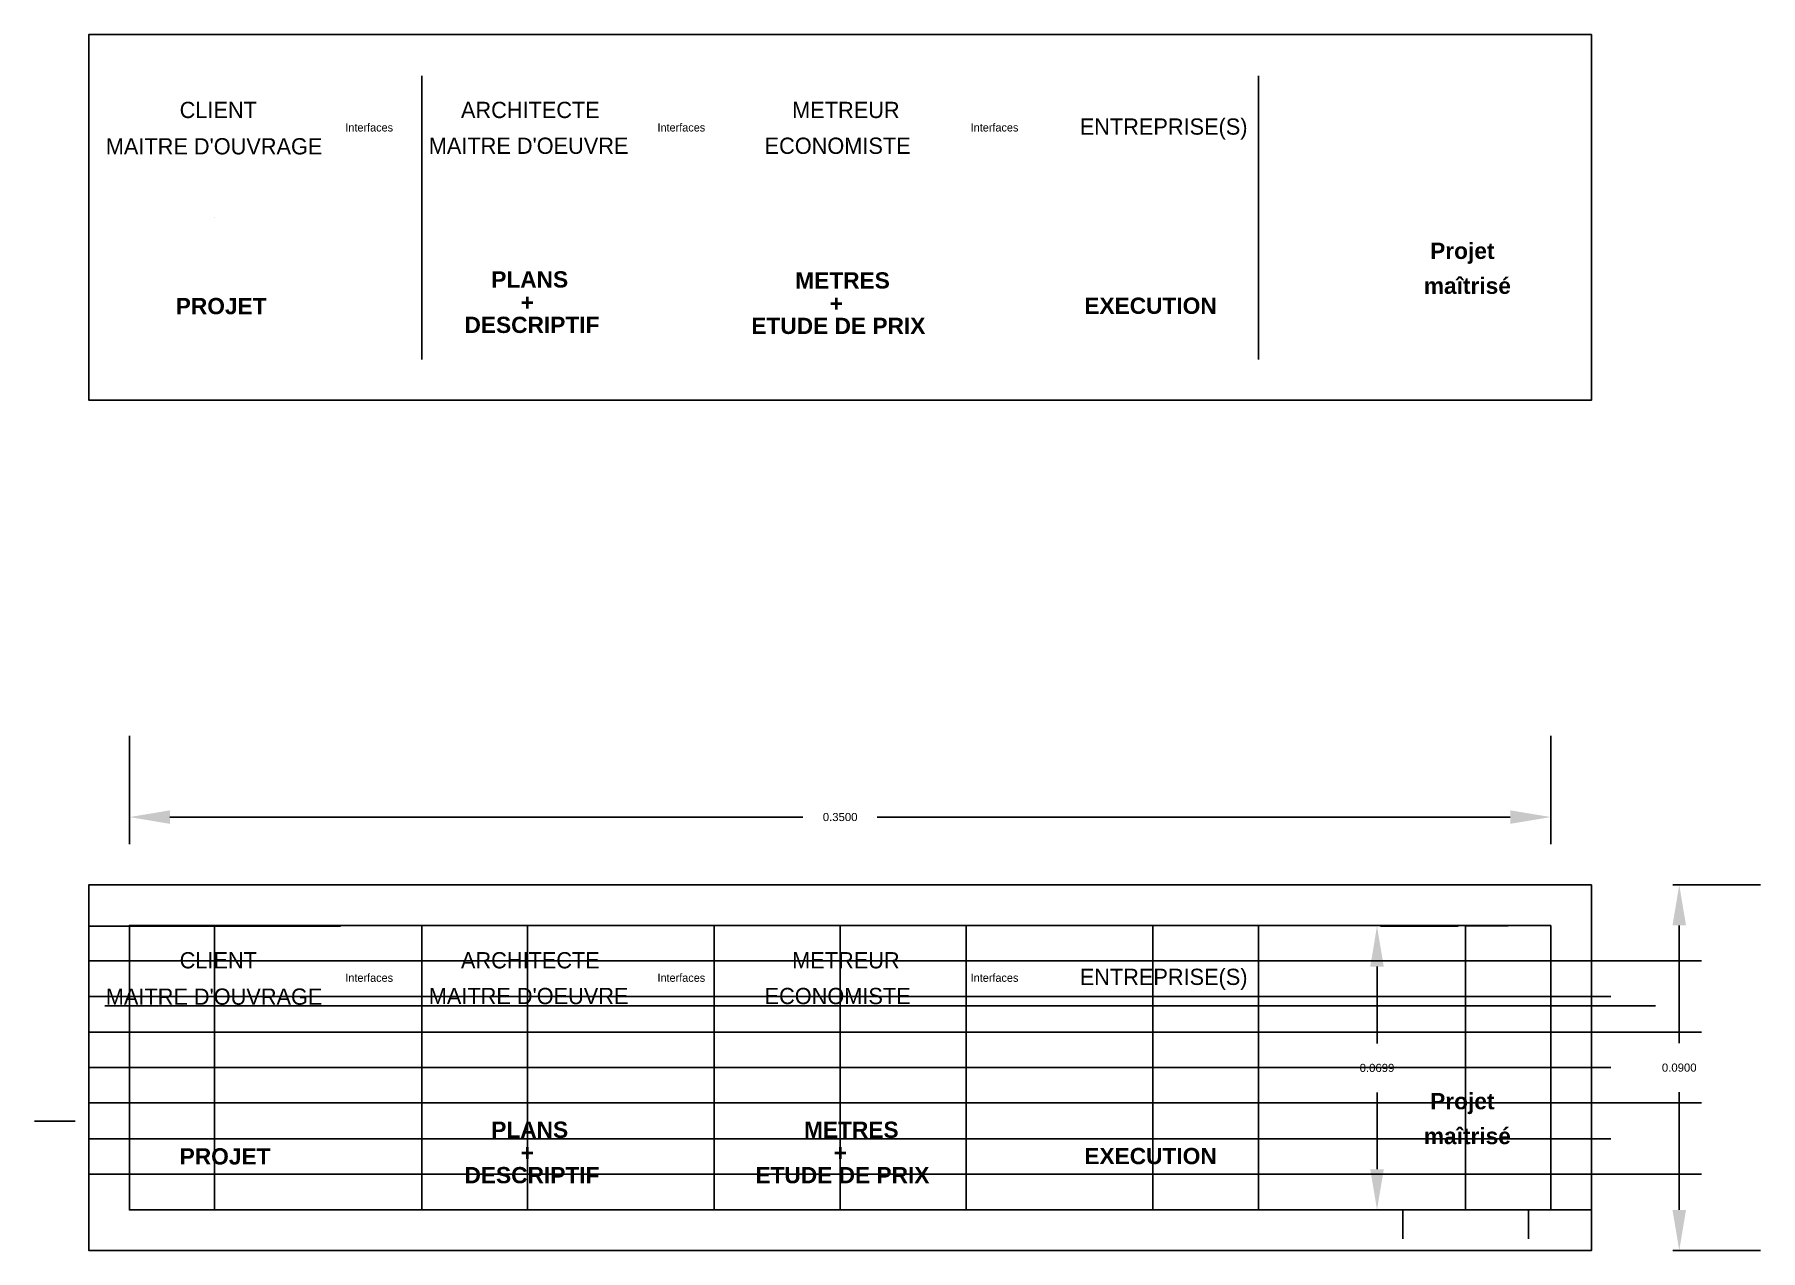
# Model space of a CAD drawing. Header units: millimetres. Extents: x 2937.642 to 2938.067, y 1294.232 to 1294.531.
import ezdxf

# ---------------------------------------------------------------- set-up
doc = ezdxf.new("R2010")
doc.units = ezdxf.units.MM
doc.layers.add('Cadre div', color=7, linetype='Continuous')
doc.layers.add('Métré -', color=10, linetype='Continuous')
for name, color, linetype, true_color in [('Flèches Suivi', 7, 'Continuous', 0x3a91cb), ('Projet abouti', 7, 'Continuous', 0x3a91cb), ('Textes Intervenants', 7, 'Continuous', 0x204558), ('Textes Phases Projets', 7, 'Continuous', 0x2a6f9d)]:
    doc.layers.add(name, color=color, linetype=linetype, true_color=true_color)
doc.styles.add('Annotatif', font='arial.ttf')
doc.styles.get("Standard").update_dxf_attribs({"font": 'arial.ttf'})
doc.dimstyles.get("Standard").update_dxf_attribs({"dimscale": 0, "dimtxt": 0.002, "dimasz": 0.01, "dimexe": 0.02, "dimexo": 0.02, "dimgap": 0.005, "dimtad": 0, "dimtih": 1, "dimtoh": 1, "dimdec": 4, "dimzin": 0, "dimdsep": 46, "dimtxsty": 'Standard', "dimcen": 0.09, "dimadec": 0, "dimazin": 0, "dimtfac": 1, "dimtdec": 4, "dimtofl": 0, "dimtmove": 2, "dimatfit": 3, "dimfxl": 1, "dimtolj": 1, "dimtzin": 0, "dimarcsym": 0})

# ---------------------------------------------------------------- blocks, each defined once
blk = doc.blocks.new('*D1')
at = {"layer": 'Cadre div', "color": 0, "lineweight": -2, "transparency": 16777216}
for p, q in [((2937.97359, 1294.31137), (2937.99277, 1294.31137)), ((2937.97277, 1294.30137), (2937.97277, 1294.28246)), ((2937.97277, 1294.25151), (2937.97277, 1294.27042)), ((2937.97359, 1294.24151), (2937.99277, 1294.24151))]:
    blk.add_line(p, q, dxfattribs=at)
at = {"layer": 'Cadre div', "color": 0, "transparency": 16777216}
for points in [[(2937.97111, 1294.30137), (2937.97444, 1294.30137), (2937.97277, 1294.31137)], [(2937.97111, 1294.25151), (2937.97444, 1294.25151), (2937.97277, 1294.24151)]]:
    blk.add_solid(points, dxfattribs=at)
at = {"layer": 'Defpoints', "color": 0, "transparency": 16777216}
for p in [(2937.95359, 1294.31137), (2937.97277, 1294.31137), (2937.95359, 1294.24151)]:
    blk.add_point(p, dxfattribs=at)
at = {"layer": 'Cadre div', "color": 0, "transparency": 16777216, "insert": (2937.97277, 1294.27644), "char_height": 0.002, "attachment_point": 5}
blk.add_mtext('\\A1;0.0699', dxfattribs=at)
blk = doc.blocks.new('*D2')
at = {"layer": 'Cadre div', "color": 0, "lineweight": -2, "transparency": 16777216}
for p, q in [((2937.66559, 1294.33151), (2937.66559, 1294.35819)), ((2938.01559, 1294.33151), (2938.01559, 1294.35819)), ((2937.67559, 1294.33819), (2937.83144, 1294.33819)), ((2938.00559, 1294.33819), (2937.84974, 1294.33819))]:
    blk.add_line(p, q, dxfattribs=at)
at = {"layer": 'Cadre div', "color": 0, "transparency": 16777216}
for points in [[(2937.67559, 1294.33985), (2937.67559, 1294.33652), (2937.66559, 1294.33819)], [(2938.00559, 1294.33985), (2938.00559, 1294.33652), (2938.01559, 1294.33819)]]:
    blk.add_solid(points, dxfattribs=at)
at = {"layer": 'Defpoints', "color": 0, "transparency": 16777216}
for p in [(2938.01559, 1294.33819), (2937.66559, 1294.31151), (2938.01559, 1294.31151)]:
    blk.add_point(p, dxfattribs=at)
at = {"layer": 'Cadre div', "color": 0, "transparency": 16777216, "insert": (2937.84059, 1294.33819), "char_height": 0.002, "attachment_point": 5}
blk.add_mtext('\\A1;0.3500', dxfattribs=at)
blk = doc.blocks.new('*D3')
at = {"layer": 'Cadre div', "color": 0, "lineweight": -2, "transparency": 16777216}
for p, q in [((2938.04559, 1294.32151), (2938.06718, 1294.32151)), ((2938.04718, 1294.31151), (2938.04718, 1294.28253)), ((2938.04718, 1294.24151), (2938.04718, 1294.27049)), ((2938.04559, 1294.23151), (2938.06718, 1294.23151))]:
    blk.add_line(p, q, dxfattribs=at)
at = {"layer": 'Cadre div', "color": 0, "transparency": 16777216}
for points in [[(2938.04552, 1294.31151), (2938.04885, 1294.31151), (2938.04718, 1294.32151)], [(2938.04552, 1294.24151), (2938.04885, 1294.24151), (2938.04718, 1294.23151)]]:
    blk.add_solid(points, dxfattribs=at)
at = {"layer": 'Defpoints', "color": 0, "transparency": 16777216}
for p in [(2938.02559, 1294.32151), (2938.04718, 1294.32151), (2938.02559, 1294.23151)]:
    blk.add_point(p, dxfattribs=at)
at = {"layer": 'Cadre div', "color": 0, "transparency": 16777216, "insert": (2938.04718, 1294.27651), "char_height": 0.002, "attachment_point": 5}
blk.add_mtext('\\A1;0.0900', dxfattribs=at)

msp = doc.modelspace()

# ---------------------------------------------------------------- linework, layer by layer
at = {"layer": 'Cadre div', "color": 7, "true_color": 0xffffff}
msp.add_lwpolyline([(2938.02559, 1294.53082), (2937.65559, 1294.53082), (2937.65559, 1294.44082), (2938.02559, 1294.44082)], close=True, dxfattribs=at)
at = {"layer": 'Cadre div', "color": 3}
for points in [[(2937.73759, 1294.45082), (2937.73759, 1294.52067)], [(2937.94359, 1294.45082), (2937.94359, 1294.52067)], [(2937.73759, 1294.24151), (2937.73759, 1294.31137)], [(2937.80959, 1294.24151), (2937.80959, 1294.31137)], [(2937.94359, 1294.24151), (2937.94359, 1294.31137)]]:
    msp.add_lwpolyline(points, dxfattribs=at)
at = {"layer": 'Cadre div', "color": 1}
for points in [[(2938.02559, 1294.32151), (2937.65559, 1294.32151), (2937.65559, 1294.23151), (2938.02559, 1294.23151)], [(2938.01559, 1294.31151), (2937.66559, 1294.31151), (2937.66559, 1294.24151), (2938.01559, 1294.24151)]]:
    msp.add_lwpolyline(points, close=True, dxfattribs=at)
at = {"layer": 'Cadre div', "color": 5}
for points in [[(2937.80959, 1294.24151), (2937.87159, 1294.24151), (2937.87159, 1294.31137)], [(2937.88159, 1294.24151), (2937.94359, 1294.24151), (2937.94359, 1294.31137)]]:
    msp.add_lwpolyline(points, dxfattribs=at)
at = {"layer": 'Flèches Suivi', "elevation": 0.01}
for points in [[(2937.68659, 1294.48575), (2937.68659, 1294.48575)], [(2937.65958, 1294.29174), (2938.04133, 1294.29174)], [(2937.68659, 1294.27644), (2937.68659, 1294.27644)], [(2937.64224, 1294.26337), (2937.64474, 1294.26337)], [(2937.64976, 1294.26337), (2937.64474, 1294.26337)], [(2937.64976, 1294.26337), (2937.65226, 1294.26337)]]:
    msp.add_lwpolyline(points, dxfattribs=at)
at = {"layer": 'Métré -', "color": 3}
for points in [[(2937.65559, 1294.48575), (2937.65559, 1294.50332)], [(2937.65559, 1294.27644), (2937.65559, 1294.29401)]]:
    msp.add_lwpolyline(points, dxfattribs=at)
at = {"layer": 'Métré -'}
msp.add_lwpolyline([(2937.65559, 1294.31137), (2937.71759, 1294.31137)], dxfattribs=at)
for points, elevation in [([(2937.68659, 1294.31137), (2937.68659, 1294.24151)], 0.01), ([(2937.76359, 1294.31137), (2937.76359, 1294.24151)], 0.01), ([(2937.84059, 1294.31137), (2937.84059, 1294.24151)], 0.01), ([(2937.91759, 1294.31137), (2937.91759, 1294.24151)], 0.01), ([(2937.99459, 1294.31137), (2937.99459, 1294.24151)], 0.01), ([(2937.65559, 1294.27651), (2937.65559, 1294.29401), (2938.03035, 1294.29401)], 0.03), ([(2937.65559, 1294.25901), (2937.65559, 1294.27651), (2938.03035, 1294.27651)], 0.02), ([(2937.65559, 1294.24151), (2937.65559, 1294.25901), (2938.03035, 1294.25901)], 0.01)]:
    msp.add_lwpolyline(points, dxfattribs=dict(at, elevation=elevation))
at = {"layer": 'Métré -', "color": 3}
for points, elevation in [([(2937.65559, 1294.30283), (2938.05267, 1294.30283)], 0.03), ([(2937.65559, 1294.28526), (2938.05267, 1294.28526)], 0.03), ([(2937.65559, 1294.26783), (2938.05267, 1294.26783)], 0.04), ([(2937.65559, 1294.25033), (2938.05267, 1294.25033)], 0.03)]:
    msp.add_lwpolyline(points, dxfattribs=dict(at, elevation=elevation))
at = {"layer": 'Projet abouti'}
msp.add_lwpolyline([(2938.01559, 1294.31151), (2937.99459, 1294.31137)], dxfattribs=at)
at = {"layer": 'Projet abouti', "color": 5}
for points in [[(2937.97909, 1294.24151), (2937.97909, 1294.23441)], [(2938.02559, 1294.24151), (2937.99459, 1294.24151)], [(2938.01009, 1294.24151), (2938.01009, 1294.23441)]]:
    msp.add_lwpolyline(points, dxfattribs=at)

# ---------------------------------------------------------------- texts
at = {"layer": 'Flèches Suivi', "char_height": 0.002, "width": 0.008722, "attachment_point": 1, "style": 'Annotatif'}
for insert in [(2937.71877, 1294.51561, 0.0075), (2937.79562, 1294.51561, 0.0075), (2937.87273, 1294.51561, 0.0075), (2937.71877, 1294.30631, 0.0075), (2937.79562, 1294.30631, 0.0075), (2937.87273, 1294.30631, 0.0075)]:
    msp.add_mtext('{\\fCentury Gothic|b0|i0|c0|p34;\\P\\PInterfaces }', dxfattribs=dict(at, insert=insert))
at = {"layer": 'Textes Intervenants', "char_height": 0.004, "attachment_point": 1, "style": 'Annotatif'}
for s, insert in [('{\\fCentury Gothic|b0|i0|c0|p34;\\P\\PCLIENT}', (2937.67797, 1294.52759, 0.015)), ("{\\fCentury Gothic|b0|i0|c0|p34;\\P\\PMAITRE D'OUVRAGE}", (2937.65979, 1294.51864, 0.015)), ("{\\fCentury Gothic|b0|i0|c0|p34;\\P\\PMAITRE D'OEUVRE}", (2937.73931, 1294.51878, 0.015)), ('{\\fCentury Gothic|b0|i0|c0|p34;\\P\\PECONOMISTE}', (2937.82199, 1294.51878, 0.015)), ('{\\fCentury Gothic|b0|i0|c0|p34;\\P\\fCentury Gothic|b1|i0|c0|p34;\\P\\fArial|b1|i0|c0|p34; Projet  }', (2937.9843, 1294.49291, 0.025)), ('{\\fCentury Gothic|b0|i0|c0|p34;\\P\\PCLIENT}', (2937.67797, 1294.31828, 0.015)), ("{\\fCentury Gothic|b0|i0|c0|p34;\\P\\PMAITRE D'OUVRAGE}", (2937.65979, 1294.30933, 0.015)), ("{\\fCentury Gothic|b0|i0|c0|p34;\\P\\PMAITRE D'OEUVRE}", (2937.73931, 1294.30948, 0.015)), ('{\\fCentury Gothic|b0|i0|c0|p34;\\P\\PECONOMISTE}', (2937.82199, 1294.30948, 0.015)), ('{\\fCentury Gothic|b0|i0|c0|p34;\\P\\fCentury Gothic|b1|i0|c0|p34;\\P\\fArial|b1|i0|c0|p34; Projet  }', (2937.9843, 1294.2836, 0.025))]:
    msp.add_mtext(s, dxfattribs=dict(at, insert=insert))
for s, insert, width in [('{\\fCentury Gothic|b0|i0|c0|p34;\\P\\PARCHITECTE}', (2937.74723, 1294.52759, 0.015), 0.0174439), ('{\\fCentury Gothic|b0|i0|c0|p34;\\P\\PMETREUR }', (2937.82878, 1294.52759, 0.015), 0.0174439), ('{\\fCentury Gothic|b0|i0|c0|p34;\\P\\PENTREPRISE(S) }', (2937.89958, 1294.5235, 0.015), 0.0174439), ('{\\fCentury Gothic|b0|i0|c0|p34;\\P\\fCentury Gothic|b1|i0|c0|p34;\\P\\fArial|b1|i0|c0|p34;maîtrisé  }', (2937.9843, 1294.48432, 0.025), 0.0170243), ('{\\fCentury Gothic|b0|i0|c0|p34;\\P\\PARCHITECTE}', (2937.74723, 1294.31828, 0.015), 0.0174439), ('{\\fCentury Gothic|b0|i0|c0|p34;\\P\\PMETREUR }', (2937.82878, 1294.31828, 0.015), 0.0174439), ('{\\fCentury Gothic|b0|i0|c0|p34;\\P\\PENTREPRISE(S) }', (2937.89958, 1294.3142, 0.015), 0.0174439), ('{\\fCentury Gothic|b0|i0|c0|p34;\\P\\fCentury Gothic|b1|i0|c0|p34;\\P\\fArial|b1|i0|c0|p34;maîtrisé  }', (2937.9843, 1294.27502, 0.025), 0.0170243)]:
    msp.add_mtext(s, dxfattribs=dict(at, insert=insert, width=width))
at = {"layer": 'Textes Phases Projets', "char_height": 0.004, "attachment_point": 1, "style": 'Annotatif'}
for s, insert in [('{\\fCentury Gothic|b0|i0|c0|p34;\\P\\fCentury Gothic|b1|i0|c0|p34;\\P\\fArial|b1|i0|c0|p34;PLANS }', (2937.75469, 1294.48588, 0.015)), ('{\\fCentury Gothic|b0|i0|c0|p34;\\P\\fCentury Gothic|b1|i0|c0|p34;\\P\\fArial|b1|i0|c0|p34;METRES }', (2937.82954, 1294.48563, 0.015)), ('{\\fCentury Gothic|b0|i0|c0|p34;\\P\\fCentury Gothic|b1|i0|c0|p34;\\P\\fArial|b1|i0|c0|p34;PROJET}', (2937.67701, 1294.47931, 0.015)), ('{\\fCentury Gothic|b0|i0|c0|p34;\\P\\fCentury Gothic|b1|i0|c0|p34;\\P\\fArial|b1|i0|c0|p34;     + }', (2937.7542, 1294.4802, 0.015)), ('{\\fCentury Gothic|b0|i0|c0|p34;\\P\\fCentury Gothic|b1|i0|c0|p34;\\P\\fArial|b1|i0|c0|p34;     + }', (2937.83026, 1294.47995, 0.015)), ('{\\fCentury Gothic|b0|i0|c0|p34;\\P\\fCentury Gothic|b1|i0|c0|p34;\\P\\fArial|b1|i0|c0|p34;EXECUTION }', (2937.90071, 1294.4794, 0.015)), ('{\\fCentury Gothic|b0|i0|c0|p34;\\P\\fCentury Gothic|b1|i0|c0|p34;\\P\\fArial|b1|i0|c0|p34;DESCRIPTIF }', (2937.7481, 1294.47469, 0.015)), ('{\\fCentury Gothic|b0|i0|c0|p34;\\P\\fCentury Gothic|b1|i0|c0|p34;\\P\\fArial|b1|i0|c0|p34;ETUDE DE PRIX  }', (2937.81873, 1294.47444, 0.015)), ('{\\fCentury Gothic|b0|i0|c0|p34;\\P\\fCentury Gothic|b1|i0|c0|p34;\\P\\fArial|b1|i0|c0|p34;PLANS }', (2937.75469, 1294.27657, 0.015)), ('{\\fCentury Gothic|b0|i0|c0|p34;\\P\\fCentury Gothic|b1|i0|c0|p34;\\P\\fArial|b1|i0|c0|p34;METRES }', (2937.8317, 1294.27657, 0.015)), ('{\\fCentury Gothic|b0|i0|c0|p34;\\P\\fCentury Gothic|b1|i0|c0|p34;\\P\\fArial|b1|i0|c0|p34;PROJET}', (2937.67797, 1294.27001, 0.015)), ('{\\fCentury Gothic|b0|i0|c0|p34;\\P\\fCentury Gothic|b1|i0|c0|p34;\\P\\fArial|b1|i0|c0|p34;     + }', (2937.7542, 1294.27089, 0.015)), ('{\\fCentury Gothic|b0|i0|c0|p34;\\P\\fCentury Gothic|b1|i0|c0|p34;\\P\\fArial|b1|i0|c0|p34;     + }', (2937.83126, 1294.27089, 0.015)), ('{\\fCentury Gothic|b0|i0|c0|p34;\\P\\fCentury Gothic|b1|i0|c0|p34;\\P\\fArial|b1|i0|c0|p34;EXECUTION }', (2937.90071, 1294.27009, 0.015)), ('{\\fCentury Gothic|b0|i0|c0|p34;\\P\\fCentury Gothic|b1|i0|c0|p34;\\P\\fArial|b1|i0|c0|p34;DESCRIPTIF }', (2937.7481, 1294.26539, 0.015)), ('{\\fCentury Gothic|b0|i0|c0|p34;\\P\\fCentury Gothic|b1|i0|c0|p34;\\P\\fArial|b1|i0|c0|p34;ETUDE DE PRIX  }', (2937.81973, 1294.26539, 0.015))]:
    msp.add_mtext(s, dxfattribs=dict(at, insert=insert))

# ---------------------------------------------------------------- dimensions: what is measured, and where the dimension line sits
at = {"layer": 'Cadre div', "color": 3}
dim = msp.add_linear_dim(base=(2938.01559, 1294.33819), p1=(2937.66559, 1294.31151), p2=(2938.01559, 1294.31151), dimstyle='Standard', override={"dimscale": 1}, dxfattribs=at)
dim.commit()
dim.dimension.update_dxf_attribs({"geometry": '*D2', "text_midpoint": (2937.84059, 1294.33819)})
for base, p1, p2, picture, middle in [((2938.04718, 1294.32151), (2938.02559, 1294.23151), (2938.02559, 1294.32151), '*D3', (2938.04718, 1294.27651)), ((2937.97277, 1294.31137), (2937.95359, 1294.24151), (2937.95359, 1294.31137), '*D1', (2937.97277, 1294.27644))]:
    dim = msp.add_linear_dim(base=base, p1=p1, p2=p2, angle=90, dimstyle='Standard', override={"dimscale": 1}, dxfattribs=at)
    dim.commit()
    dim.dimension.update_dxf_attribs({"geometry": picture, "text_midpoint": middle})

doc.saveas('drawing.dxf')
